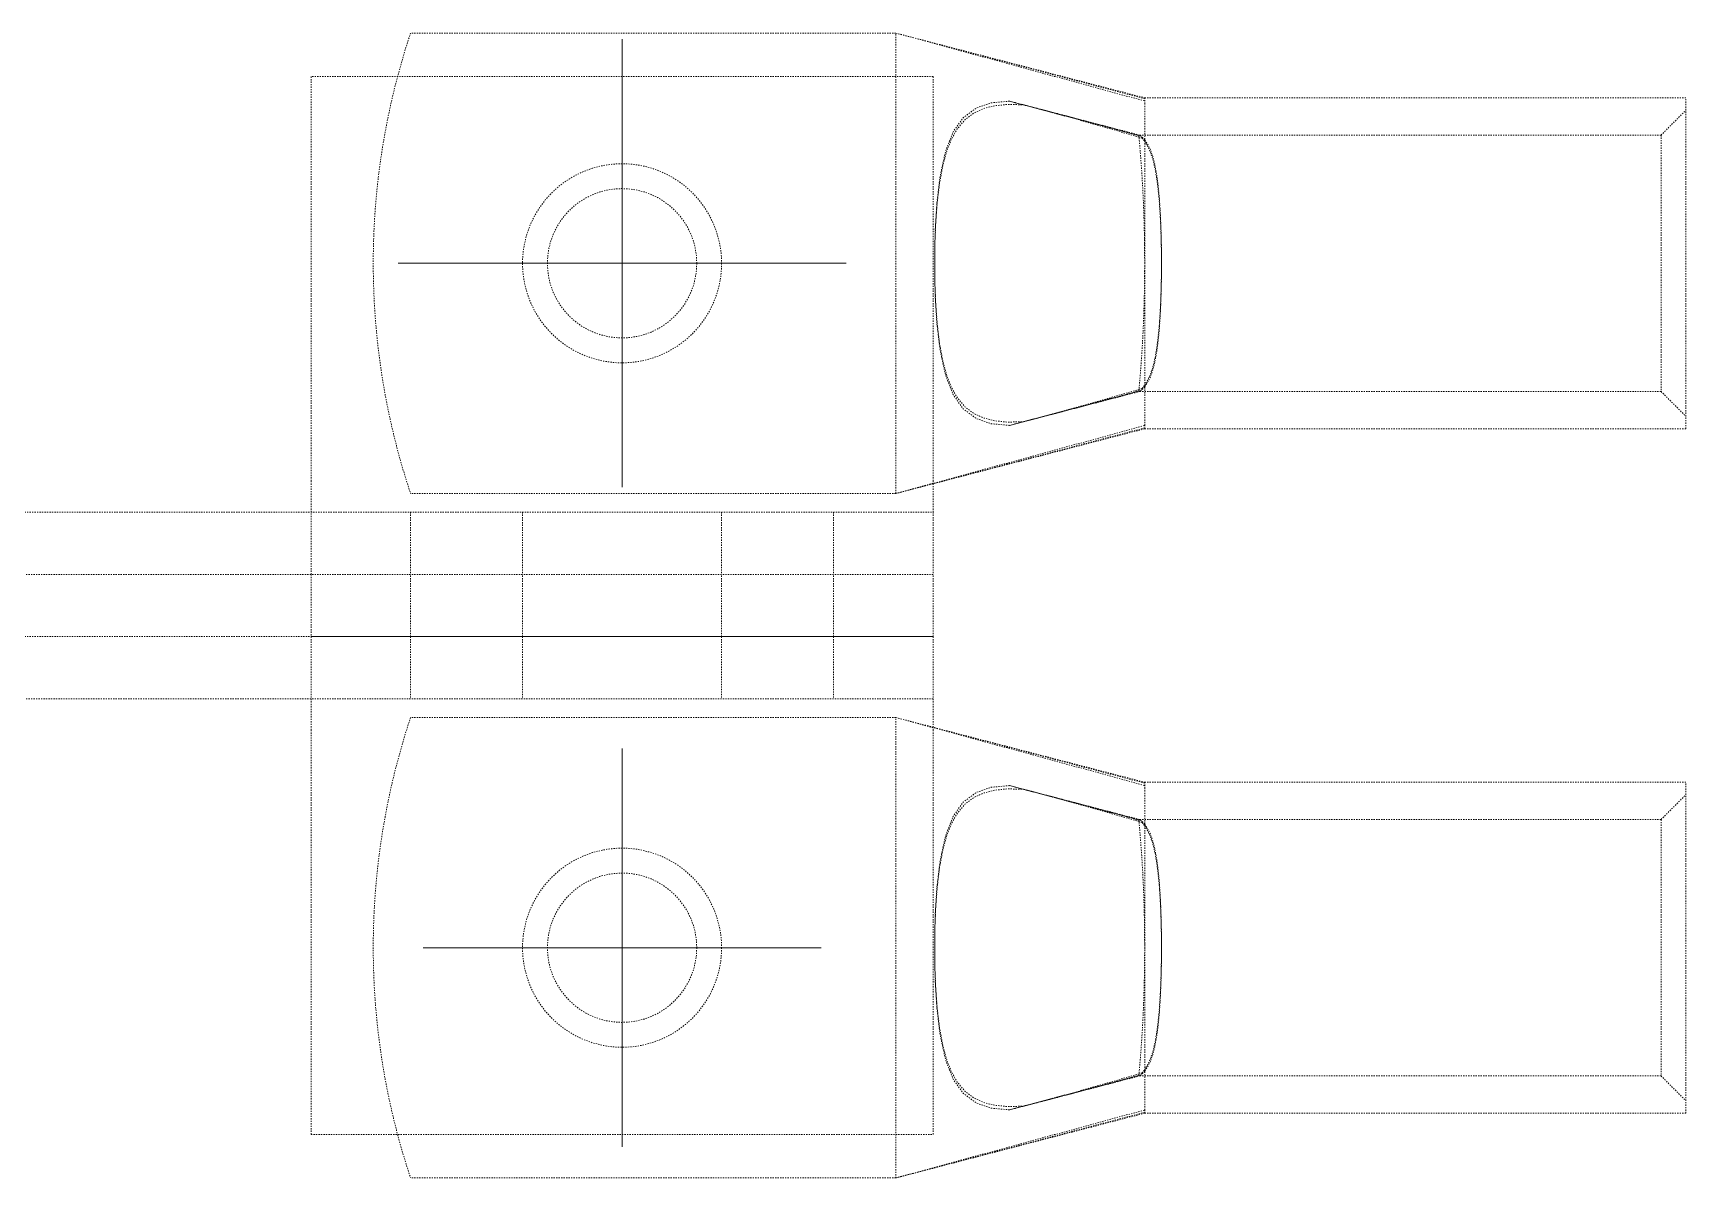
# Model space of a CAD drawing. Header units: millimetres. Extents: x -116965 to 323937, y 291661 to 566926.
# Drawn here: x -18910.2 to -18777.4, y 314245.5 to 314337.5 of the extents above; entities that cross this region are included whole.
import ezdxf

# ---------------------------------------------------------------- set-up
doc = ezdxf.new("R2010")
doc.units = ezdxf.units.MM
doc.linetypes.add('DASHED', pattern=[0.75, 0.5, -0.25])
doc.layers.add('Center Mark(Schneider)', color=7, linetype='Continuous', lineweight=18)
doc.layers.add('Hidden Edges(Schneider)', color=7, linetype='DASHED', lineweight=18)

msp = doc.modelspace()

# ---------------------------------------------------------------- linework, layer by layer
at = {"layer": 'Center Mark(Schneider)', "linetype": 'Continuous'}
for p, q in [((-18862.877861, 314336.987953), (-18862.877861, 314300.987953)), ((-18844.877861, 314318.987953), (-18880.877861, 314318.987953)), ((-18862.877861, 314279.987953), (-18862.877861, 314247.987953)), ((-18846.877861, 314263.987953), (-18878.877861, 314263.987953))]:
    msp.add_line(p, q, dxfattribs=at)
at = {"layer": 'Hidden Edges(Schneider)', "ltscale": 0.136483}
for p, q in [((-18840.877861, 314337.487953), (-18879.877861, 314337.487953)), ((-18840.877861, 314300.487953), (-18879.877861, 314300.487953)), ((-18840.877861, 314282.487953), (-18879.877861, 314282.487953)), ((-18840.877861, 314245.487953), (-18879.877861, 314245.487953))]:
    msp.add_line(p, q, dxfattribs=at)
at = {"layer": 'Hidden Edges(Schneider)', "ltscale": 0.129484}
for p, q in [((-18840.877861, 314300.487953), (-18840.877861, 314337.487953)), ((-18840.877861, 314245.487953), (-18840.877861, 314282.487953))]:
    msp.add_line(p, q, dxfattribs=at)
at = {"layer": 'Hidden Edges(Schneider)', "ltscale": 0.123636}
for p, q in [((-18840.877861, 314337.487953), (-18820.877861, 314332.287953)), ((-18840.877861, 314282.487953), (-18820.877861, 314277.287953))]:
    msp.add_line(p, q, dxfattribs=at)
at = {"layer": 'Hidden Edges(Schneider)', "ltscale": 0.125555}
for p, q in [((-18840.87786, 314337.487953), (-18820.87786, 314332.025981)), ((-18840.87786, 314300.487953), (-18820.87786, 314305.949925)), ((-18840.87786, 314282.487953), (-18820.87786, 314277.025981)), ((-18840.87786, 314245.487953), (-18820.87786, 314250.949925))]:
    msp.add_line(p, q, dxfattribs=at)
at = {"layer": 'Hidden Edges(Schneider)', "ltscale": 0.122319}
for p, q in [((-18840.87786, 314337.487953), (-18820.87786, 314332.210907)), ((-18840.87786, 314282.487953), (-18820.87786, 314277.210907))]:
    msp.add_line(p, q, dxfattribs=at)
at = {"layer": 'Hidden Edges(Schneider)', "ltscale": 0.131234}
for p, q in [((-18837.877861, 314333.987953), (-18887.877861, 314333.987953)), ((-18837.877861, 314293.987953), (-18887.877861, 314293.987953)), ((-18837.877861, 314288.987953), (-18887.877861, 314288.987953)), ((-18887.877861, 314248.987953), (-18837.877861, 314248.987953))]:
    msp.add_line(p, q, dxfattribs=at)
at = {"layer": 'Hidden Edges(Schneider)', "ltscale": 0.170604}
for p, q in [((-18887.877861, 314333.987953), (-18887.877861, 314301.487953)), ((-18837.877861, 314301.487953), (-18837.877861, 314333.987953)), ((-18887.877861, 314281.487953), (-18887.877861, 314248.987953)), ((-18837.877861, 314248.987953), (-18837.877861, 314281.487953))]:
    msp.add_line(p, q, dxfattribs=at)
at = {"layer": 'Hidden Edges(Schneider)', "ltscale": 0.012819}
for p, q in [((-18831.358056, 314331.913062), (-18828.736324, 314331.231411)), ((-18831.358056, 314276.913062), (-18828.736324, 314276.231411))]:
    msp.add_line(p, q, dxfattribs=at)
at = {"layer": 'Hidden Edges(Schneider)', "ltscale": 0.152231}
for p, q in [((-18777.377861, 314332.287953), (-18820.877861, 314332.287953)), ((-18777.377861, 314305.687953), (-18820.877861, 314305.687953)), ((-18777.377861, 314277.287953), (-18820.877861, 314277.287953)), ((-18777.377861, 314250.687953), (-18820.877861, 314250.687953))]:
    msp.add_line(p, q, dxfattribs=at)
at = {"layer": 'Hidden Edges(Schneider)', "ltscale": 0.00582}
for p, q in [((-18820.877861, 314332.210907), (-18820.877861, 314332.287953)), ((-18820.877861, 314277.210907), (-18820.877861, 314277.287953))]:
    msp.add_line(p, q, dxfattribs=at)
at = {"layer": 'Hidden Edges(Schneider)', "ltscale": 0.008839}
for p, q in [((-18820.877861, 314331.805059), (-18820.877861, 314332.210907)), ((-18820.877861, 314276.805059), (-18820.877861, 314277.210907))]:
    msp.add_line(p, q, dxfattribs=at)
at = {"layer": 'Hidden Edges(Schneider)', "ltscale": 0.119039}
for p, q in [((-18820.877861, 314306.337188), (-18820.877861, 314331.805059)), ((-18820.877861, 314251.337188), (-18820.877861, 314276.805059))]:
    msp.add_line(p, q, dxfattribs=at)
at = {"layer": 'Hidden Edges(Schneider)', "ltscale": 0.146223}
for p, q in [((-18777.377861, 314305.687953), (-18777.377861, 314332.287953)), ((-18777.377861, 314250.687953), (-18777.377861, 314277.287953))]:
    msp.add_line(p, q, dxfattribs=at)
at = {"layer": 'Hidden Edges(Schneider)', "ltscale": 0.036326}
for p, q in [((-18828.736324, 314331.231411), (-18821.252882, 314329.285717)), ((-18828.736324, 314276.231411), (-18821.252882, 314274.285717))]:
    msp.add_line(p, q, dxfattribs=at)
at = {"layer": 'Hidden Edges(Schneider)', "ltscale": 0.011591}
for p, q in [((-18779.377861, 314329.287953), (-18777.377861, 314331.287953)), ((-18779.377861, 314308.687953), (-18777.377861, 314306.687953)), ((-18779.377861, 314274.287953), (-18777.377861, 314276.287953)), ((-18779.377861, 314253.687953), (-18777.377861, 314251.687953))]:
    msp.add_line(p, q, dxfattribs=at)
at = {"layer": 'Hidden Edges(Schneider)', "ltscale": 0.002111}
for p, q in [((-18821.808002, 314329.375265), (-18821.347573, 314329.250179)), ((-18821.808002, 314308.600641), (-18821.347573, 314308.725727)), ((-18821.808002, 314274.375265), (-18821.347573, 314274.250179)), ((-18821.808002, 314253.600641), (-18821.347573, 314253.725727))]:
    msp.add_line(p, q, dxfattribs=at)
at = {"layer": 'Hidden Edges(Schneider)', "ltscale": 0.002114}
for p, q in [((-18821.347587, 314329.250359), (-18821.808002, 314329.375265)), ((-18821.347587, 314308.725547), (-18821.808002, 314308.600641)), ((-18821.347587, 314274.250359), (-18821.808002, 314274.375265)), ((-18821.347587, 314253.725547), (-18821.808002, 314253.600641))]:
    msp.add_line(p, q, dxfattribs=at)
at = {"layer": 'Hidden Edges(Schneider)', "ltscale": 0.001432}
for p, q in [((-18821.172989, 314329.204977), (-18821.47938, 314329.288855)), ((-18821.172989, 314308.770929), (-18821.47938, 314308.687051)), ((-18821.172989, 314274.204977), (-18821.47938, 314274.288855)), ((-18821.172989, 314253.770929), (-18821.47938, 314253.687051))]:
    msp.add_line(p, q, dxfattribs=at)
at = {"layer": 'Hidden Edges(Schneider)', "ltscale": 0.001085}
for p, q in [((-18821.09309, 314329.050543), (-18821.322715, 314329.117586)), ((-18821.09309, 314308.925363), (-18821.322715, 314308.85832)), ((-18821.09309, 314274.050543), (-18821.322715, 314274.117586)), ((-18821.09309, 314253.925363), (-18821.322715, 314253.85832))]:
    msp.add_line(p, q, dxfattribs=at)
at = {"layer": 'Hidden Edges(Schneider)'}
for p, q in [((-18821.270367, 314329.287953), (-18821.271155, 314329.287953)), ((-18821.252882, 314329.285717), (-18821.251903, 314329.285462)), ((-18821.347573, 314308.725727), (-18821.347587, 314308.725547)), ((-18821.270367, 314274.287953), (-18821.271155, 314274.287953)), ((-18821.252882, 314274.285717), (-18821.251903, 314274.285462)), ((-18821.347573, 314253.725727), (-18821.347587, 314253.725547))]:
    msp.add_line(p, q, dxfattribs=at)
at = {"layer": 'Hidden Edges(Schneider)', "ltscale": 0.146605}
for p, q in [((-18779.377861, 314329.287953), (-18821.270367, 314329.287953)), ((-18779.377861, 314274.287953), (-18821.270367, 314274.287953))]:
    msp.add_line(p, q, dxfattribs=at)
at = {"layer": 'Hidden Edges(Schneider)', "ltscale": 0.16986}
for p, q in [((-18779.377861, 314329.287953), (-18779.377861, 314308.687953)), ((-18779.377861, 314274.287953), (-18779.377861, 314253.687953))]:
    msp.add_line(p, q, dxfattribs=at)
at = {"layer": 'Hidden Edges(Schneider)', "ltscale": 0.0497}
for p, q in [((-18821.251903, 314308.690444), (-18831.358056, 314306.062844)), ((-18821.251903, 314253.690444), (-18831.358056, 314251.062844))]:
    msp.add_line(p, q, dxfattribs=at)
at = {"layer": 'Hidden Edges(Schneider)', "ltscale": 0.146608}
for p, q in [((-18779.377861, 314308.687953), (-18821.271155, 314308.687953)), ((-18779.377861, 314253.687953), (-18821.271155, 314253.687953))]:
    msp.add_line(p, q, dxfattribs=at)
at = {"layer": 'Hidden Edges(Schneider)', "ltscale": 0.125164}
for p, q in [((-18820.877861, 314305.687953), (-18840.877861, 314300.487953)), ((-18820.877861, 314250.687953), (-18840.877861, 314245.487953))]:
    msp.add_line(p, q, dxfattribs=at)
at = {"layer": 'Hidden Edges(Schneider)', "ltscale": 0.12519}
for p, q in [((-18840.87786, 314300.487953), (-18820.87786, 314305.764999)), ((-18840.87786, 314245.487953), (-18820.87786, 314250.764999))]:
    msp.add_line(p, q, dxfattribs=at)
at = {"layer": 'Hidden Edges(Schneider)', "ltscale": 0.006218}
for p, q in [((-18820.877861, 314305.949924), (-18820.877861, 314306.337188)), ((-18820.877861, 314250.949924), (-18820.877861, 314251.337188))]:
    msp.add_line(p, q, dxfattribs=at)
at = {"layer": 'Hidden Edges(Schneider)', "ltscale": 0.010829}
for p, q in [((-18820.877861, 314305.687953), (-18820.877861, 314305.949924)), ((-18820.877861, 314250.687953), (-18820.877861, 314250.949924))]:
    msp.add_line(p, q, dxfattribs=at)
at = {"layer": 'Hidden Edges(Schneider)', "ltscale": 0.048595}
for p, q in [((-18887.877861, 314301.487953), (-18887.877861, 314293.987953)), ((-18887.877861, 314288.987953), (-18887.877861, 314281.487953))]:
    msp.add_line(p, q, dxfattribs=at)
at = {"layer": 'Hidden Edges(Schneider)', "ltscale": 0.010435}
for p, q in [((-18837.877861, 314298.987953), (-18837.877861, 314301.487953)), ((-18837.877861, 314281.487953), (-18837.877861, 314283.987953))]:
    msp.add_line(p, q, dxfattribs=at)
at = {"layer": 'Hidden Edges(Schneider)', "ltscale": 0.136974}
for p, q in [((-18955.298825, 314298.987953), (-18837.877861, 314298.987953)), ((-18837.877861, 314293.987953), (-18955.298825, 314293.987953)), ((-18955.298825, 314288.987953), (-18837.877861, 314288.987953)), ((-18837.877861, 314283.987953), (-18955.298825, 314283.987953))]:
    msp.add_line(p, q, dxfattribs=at)
at = {"layer": 'Hidden Edges(Schneider)', "ltscale": 0.020567}
for p, q in [((-18879.877861, 314298.987953), (-18879.877861, 314293.987953)), ((-18870.877861, 314298.987953), (-18870.877861, 314293.987953)), ((-18854.877861, 314298.987953), (-18854.877861, 314293.987953)), ((-18845.877861, 314298.987953), (-18845.877861, 314293.987953)), ((-18837.877861, 314298.987953), (-18837.877861, 314293.987953)), ((-18887.877861, 314293.987953), (-18887.877861, 314288.987953)), ((-18879.877861, 314288.987953), (-18879.877861, 314293.987953)), ((-18870.877861, 314288.987953), (-18870.877861, 314293.987953)), ((-18854.877861, 314288.987953), (-18854.877861, 314293.987953)), ((-18845.877861, 314288.987953), (-18845.877861, 314293.987953)), ((-18837.877861, 314288.987953), (-18837.877861, 314293.987953)), ((-18879.877861, 314288.987953), (-18879.877861, 314283.987953)), ((-18870.877861, 314288.987953), (-18870.877861, 314283.987953)), ((-18854.877861, 314288.987953), (-18854.877861, 314283.987953)), ((-18845.877861, 314288.987953), (-18845.877861, 314283.987953)), ((-18837.877861, 314288.987953), (-18837.877861, 314283.987953))]:
    msp.add_line(p, q, dxfattribs=at)
at = {"layer": 'Hidden Edges(Schneider)', "ltscale": 0.12351, "flags": 128}
for points in [[(-18831.736725, 314332.011452), (-18833.209021, 314331.879116), (-18834.413083, 314331.467461), (-18835.463908, 314330.686805), (-18836.271732, 314329.545178), (-18836.887467, 314327.972765), (-18837.326315, 314325.941172), (-18837.58519, 314323.74755), (-18837.709844, 314321.668003), (-18837.751157, 314319.959341), (-18837.755368, 314318.598868), (-18837.730181, 314317.135639), (-18837.664383, 314315.605655), (-18837.546613, 314314.063574), (-18837.36553, 314312.564058), (-18837.110164, 314311.163749), (-18836.784823, 314309.964033), (-18836.393831, 314308.978234), (-18835.919898, 314308.155797), (-18835.326173, 314307.461137), (-18834.617746, 314306.924472), (-18833.837054, 314306.559609), (-18832.956965, 314306.330311), (-18831.884806, 314306.222271), (-18830.624969, 314306.255756)], [(-18831.736725, 314305.964454), (-18833.209021, 314306.09679), (-18834.413083, 314306.508445), (-18835.463908, 314307.289101), (-18836.271732, 314308.430728), (-18836.887467, 314310.003141), (-18837.326315, 314312.034734), (-18837.58519, 314314.228356), (-18837.709844, 314316.307903), (-18837.751157, 314318.016565), (-18837.755368, 314319.377038), (-18837.730181, 314320.840267), (-18837.664383, 314322.370251), (-18837.546613, 314323.912332), (-18837.36553, 314325.411848), (-18837.110164, 314326.812157), (-18836.784823, 314328.011873), (-18836.393831, 314328.997672), (-18835.919898, 314329.820109), (-18835.326173, 314330.514769), (-18834.617746, 314331.051434), (-18833.837054, 314331.416298), (-18832.956965, 314331.645595), (-18831.884806, 314331.753635), (-18830.624969, 314331.72015)], [(-18831.736725, 314277.011452), (-18833.209021, 314276.879116), (-18834.413083, 314276.467461), (-18835.463908, 314275.686805), (-18836.271732, 314274.545178), (-18836.887467, 314272.972765), (-18837.326315, 314270.941172), (-18837.58519, 314268.74755), (-18837.709844, 314266.668003), (-18837.751157, 314264.959341), (-18837.755368, 314263.598868), (-18837.730181, 314262.135639), (-18837.664383, 314260.605655), (-18837.546613, 314259.063574), (-18837.36553, 314257.564058), (-18837.110164, 314256.163749), (-18836.784823, 314254.964033), (-18836.393831, 314253.978234), (-18835.919898, 314253.155797), (-18835.326174, 314252.461137), (-18834.617746, 314251.924472), (-18833.837054, 314251.559609), (-18832.956965, 314251.330311), (-18831.884806, 314251.222271), (-18830.624969, 314251.255756)], [(-18831.736725, 314250.964454), (-18833.209021, 314251.09679), (-18834.413083, 314251.508445), (-18835.463908, 314252.289101), (-18836.271732, 314253.430728), (-18836.887467, 314255.003141), (-18837.326315, 314257.034734), (-18837.58519, 314259.228356), (-18837.709844, 314261.307903), (-18837.751157, 314263.016565), (-18837.755368, 314264.377038), (-18837.730181, 314265.840267), (-18837.664383, 314267.370251), (-18837.546613, 314268.912332), (-18837.36553, 314270.411848), (-18837.110164, 314271.812157), (-18836.784823, 314273.011873), (-18836.393831, 314273.997672), (-18835.919898, 314274.820109), (-18835.326174, 314275.514769), (-18834.617746, 314276.051434), (-18833.837054, 314276.416298), (-18832.956965, 314276.645595), (-18831.884806, 314276.753635), (-18830.624969, 314276.72015)]]:
    msp.add_lwpolyline(points, dxfattribs=at)
at = {"layer": 'Hidden Edges(Schneider)', "ltscale": 0.046831, "flags": 128}
for points in [[(-18831.736725, 314332.011452), (-18831.288264, 314331.894914), (-18830.846207, 314331.779858), (-18830.410187, 314331.666183), (-18829.979737, 314331.553758), (-18829.554389, 314331.442457), (-18829.133656, 314331.332152), (-18828.717072, 314331.222718), (-18828.304155, 314331.11403), (-18827.894428, 314331.005962), (-18827.487419, 314330.89839), (-18827.082646, 314330.791191), (-18826.679628, 314330.684242), (-18826.277898, 314330.577417), (-18825.876978, 314330.470594), (-18825.476382, 314330.363648), (-18825.075648, 314330.256459), (-18824.674294, 314330.1489), (-18824.271853, 314330.040848), (-18823.867853, 314329.93218), (-18823.461817, 314329.822773), (-18823.053281, 314329.712501), (-18822.641776, 314329.601242), (-18822.226832, 314329.488869), (-18821.808002, 314329.375265)], [(-18831.736725, 314305.964454), (-18831.288264, 314306.080992), (-18830.846207, 314306.196048), (-18830.410187, 314306.309723), (-18829.979737, 314306.422148), (-18829.554389, 314306.533449), (-18829.133656, 314306.643754), (-18828.717072, 314306.753188), (-18828.304155, 314306.861876), (-18827.894428, 314306.969944), (-18827.487419, 314307.077516), (-18827.082646, 314307.184715), (-18826.679628, 314307.291664), (-18826.277898, 314307.398489), (-18825.876978, 314307.505313), (-18825.476382, 314307.612258), (-18825.075648, 314307.719447), (-18824.674294, 314307.827006), (-18824.271853, 314307.935058), (-18823.867853, 314308.043726), (-18823.461817, 314308.153133), (-18823.053281, 314308.263405), (-18822.641776, 314308.374664), (-18822.226832, 314308.487037), (-18821.808002, 314308.600641)], [(-18831.736725, 314277.011452), (-18831.288264, 314276.894914), (-18830.846207, 314276.779858), (-18830.410187, 314276.666183), (-18829.979737, 314276.553758), (-18829.554389, 314276.442457), (-18829.133656, 314276.332152), (-18828.717072, 314276.222718), (-18828.304155, 314276.11403), (-18827.894428, 314276.005962), (-18827.487419, 314275.89839), (-18827.082646, 314275.791191), (-18826.679628, 314275.684242), (-18826.277898, 314275.577417), (-18825.876978, 314275.470594), (-18825.476382, 314275.363648), (-18825.075648, 314275.256459), (-18824.674294, 314275.1489), (-18824.271853, 314275.040848), (-18823.867853, 314274.93218), (-18823.461817, 314274.822773), (-18823.053282, 314274.712501), (-18822.641776, 314274.601242), (-18822.226832, 314274.488869), (-18821.808002, 314274.375265)], [(-18831.736725, 314250.964454), (-18831.288264, 314251.080992), (-18830.846207, 314251.196048), (-18830.410187, 314251.309723), (-18829.979737, 314251.422148), (-18829.554389, 314251.533449), (-18829.133656, 314251.643754), (-18828.717072, 314251.753188), (-18828.304155, 314251.861876), (-18827.894428, 314251.969944), (-18827.487419, 314252.077516), (-18827.082646, 314252.184715), (-18826.679628, 314252.291664), (-18826.277898, 314252.398489), (-18825.876978, 314252.505313), (-18825.476382, 314252.612258), (-18825.075648, 314252.719447), (-18824.674294, 314252.827006), (-18824.271853, 314252.935058), (-18823.867853, 314253.043726), (-18823.461817, 314253.153133), (-18823.053282, 314253.263405), (-18822.641776, 314253.374664), (-18822.226832, 314253.487037), (-18821.808002, 314253.600641)]]:
    msp.add_lwpolyline(points, dxfattribs=at)
at = {"layer": 'Hidden Edges(Schneider)', "ltscale": 0.055489, "flags": 128}
for points in [[(-18821.322715, 314329.117586), (-18821.691611, 314329.225227), (-18822.059009, 314329.332345), (-18822.425378, 314329.439053), (-18822.791164, 314329.545461), (-18823.155387, 314329.651249), (-18823.514965, 314329.755488), (-18823.871863, 314329.858709), (-18824.22838, 314329.961523), (-18824.586804, 314330.064531), (-18824.949434, 314330.168324), (-18825.318582, 314330.273483), (-18825.696547, 314330.380581), (-18826.085637, 314330.490181), (-18826.488154, 314330.602835), (-18826.906388, 314330.719092), (-18827.342632, 314330.839491), (-18827.79917, 314330.964566), (-18828.278277, 314331.094847), (-18828.782242, 314331.230867), (-18829.313338, 314331.373159), (-18829.87386, 314331.522269), (-18830.466101, 314331.678753), (-18831.092212, 314331.843155), (-18831.736725, 314332.011452)], [(-18821.322715, 314308.85832), (-18821.691611, 314308.750679), (-18822.059009, 314308.643561), (-18822.425378, 314308.536853), (-18822.791164, 314308.430445), (-18823.155387, 314308.324657), (-18823.514965, 314308.220418), (-18823.871863, 314308.117197), (-18824.22838, 314308.014383), (-18824.586804, 314307.911375), (-18824.949434, 314307.807582), (-18825.318582, 314307.702423), (-18825.696547, 314307.595325), (-18826.085637, 314307.485725), (-18826.488154, 314307.373071), (-18826.906388, 314307.256814), (-18827.342632, 314307.136415), (-18827.79917, 314307.01134), (-18828.278277, 314306.881059), (-18828.782242, 314306.745039), (-18829.313338, 314306.602747), (-18829.87386, 314306.453637), (-18830.466101, 314306.297153), (-18831.092212, 314306.132751), (-18831.736725, 314305.964454)], [(-18821.322715, 314274.117586), (-18821.691611, 314274.225227), (-18822.059009, 314274.332345), (-18822.425378, 314274.439053), (-18822.791164, 314274.545461), (-18823.155387, 314274.651249), (-18823.514965, 314274.755488), (-18823.871863, 314274.858709), (-18824.22838, 314274.961523), (-18824.586804, 314275.064531), (-18824.949434, 314275.168324), (-18825.318582, 314275.273483), (-18825.696547, 314275.380581), (-18826.085637, 314275.490181), (-18826.488154, 314275.602835), (-18826.906388, 314275.719092), (-18827.342632, 314275.839491), (-18827.79917, 314275.964566), (-18828.278277, 314276.094847), (-18828.782242, 314276.230867), (-18829.313338, 314276.373159), (-18829.87386, 314276.522269), (-18830.466101, 314276.678753), (-18831.092212, 314276.843155), (-18831.736725, 314277.011452)], [(-18821.322715, 314253.85832), (-18821.691611, 314253.750679), (-18822.059009, 314253.643561), (-18822.425378, 314253.536853), (-18822.791164, 314253.430445), (-18823.155387, 314253.324657), (-18823.514965, 314253.220418), (-18823.871863, 314253.117197), (-18824.22838, 314253.014383), (-18824.586804, 314252.911375), (-18824.949434, 314252.807582), (-18825.318582, 314252.702423), (-18825.696547, 314252.595325), (-18826.085637, 314252.485725), (-18826.488154, 314252.373071), (-18826.906388, 314252.256814), (-18827.342632, 314252.136415), (-18827.79917, 314252.01134), (-18828.278277, 314251.881059), (-18828.782242, 314251.745039), (-18829.313338, 314251.602747), (-18829.87386, 314251.453637), (-18830.466101, 314251.297153), (-18831.092212, 314251.132751), (-18831.736725, 314250.964454)]]:
    msp.add_lwpolyline(points, dxfattribs=at)
at = {"layer": 'Hidden Edges(Schneider)', "ltscale": 0.041644, "flags": 128}
for points in [[(-18821.808002, 314329.375265), (-18822.171176, 314329.473599), (-18822.534187, 314329.571723), (-18822.897165, 314329.669673), (-18823.260224, 314329.767483), (-18823.623498, 314329.865192), (-18823.98711, 314329.962832), (-18824.351189, 314330.060442), (-18824.71586, 314330.158055), (-18825.081246, 314330.255706), (-18825.447481, 314330.35343), (-18825.814684, 314330.451261), (-18826.182988, 314330.549235), (-18826.552513, 314330.647386), (-18826.923382, 314330.745745), (-18827.295726, 314330.844352), (-18827.668131, 314330.94283), (-18828.03922, 314331.040823), (-18828.409279, 314331.13841), (-18828.778622, 314331.235679), (-18829.147537, 314331.33271), (-18829.516328, 314331.429589), (-18829.885299, 314331.526399), (-18830.254748, 314331.623226), (-18830.624969, 314331.72015)], [(-18821.808002, 314308.600641), (-18822.171176, 314308.502307), (-18822.534187, 314308.404183), (-18822.897165, 314308.306233), (-18823.260224, 314308.208423), (-18823.623498, 314308.110715), (-18823.98711, 314308.013074), (-18824.351189, 314307.915464), (-18824.71586, 314307.817851), (-18825.081246, 314307.7202), (-18825.447481, 314307.622476), (-18825.814684, 314307.524645), (-18826.182988, 314307.426671), (-18826.552513, 314307.32852), (-18826.923382, 314307.230161), (-18827.295726, 314307.131554), (-18827.668131, 314307.033076), (-18828.03922, 314306.935083), (-18828.409279, 314306.837496), (-18828.778622, 314306.740227), (-18829.147537, 314306.643196), (-18829.516328, 314306.546317), (-18829.885299, 314306.449507), (-18830.254748, 314306.35268), (-18830.624969, 314306.255756)], [(-18821.808002, 314274.375265), (-18822.171176, 314274.473599), (-18822.534187, 314274.571723), (-18822.897165, 314274.669673), (-18823.260224, 314274.767483), (-18823.623498, 314274.865192), (-18823.98711, 314274.962832), (-18824.351189, 314275.060442), (-18824.71586, 314275.158055), (-18825.081246, 314275.255706), (-18825.447481, 314275.35343), (-18825.814684, 314275.451261), (-18826.182988, 314275.549235), (-18826.552513, 314275.647386), (-18826.923382, 314275.745745), (-18827.295726, 314275.844352), (-18827.668131, 314275.94283), (-18828.03922, 314276.040823), (-18828.409279, 314276.13841), (-18828.778622, 314276.235679), (-18829.147537, 314276.33271), (-18829.516328, 314276.429589), (-18829.885299, 314276.526399), (-18830.254748, 314276.623226), (-18830.624969, 314276.72015)], [(-18821.808002, 314253.600641), (-18822.171176, 314253.502307), (-18822.534187, 314253.404183), (-18822.897165, 314253.306233), (-18823.260224, 314253.208423), (-18823.623498, 314253.110715), (-18823.98711, 314253.013074), (-18824.351189, 314252.915464), (-18824.71586, 314252.817851), (-18825.081246, 314252.7202), (-18825.447481, 314252.622476), (-18825.814684, 314252.524645), (-18826.182988, 314252.426671), (-18826.552513, 314252.32852), (-18826.923382, 314252.230161), (-18827.295726, 314252.131554), (-18827.668131, 314252.033076), (-18828.03922, 314251.935083), (-18828.409279, 314251.837496), (-18828.778622, 314251.740227), (-18829.147537, 314251.643196), (-18829.516328, 314251.546317), (-18829.885299, 314251.449507), (-18830.254748, 314251.35268), (-18830.624969, 314251.255756)]]:
    msp.add_lwpolyline(points, dxfattribs=at)
at = {"layer": 'Hidden Edges(Schneider)', "ltscale": 0.047527, "flags": 128}
for points in [[(-18821.47938, 314329.288855), (-18821.881478, 314329.398786), (-18822.270367, 314329.504942), (-18822.647493, 314329.607729), (-18823.014343, 314329.707555), (-18823.37239, 314329.804824), (-18823.723099, 314329.899934), (-18824.067939, 314329.993274), (-18824.408372, 314330.085228), (-18824.745858, 314330.176182), (-18825.081885, 314330.266514), (-18825.417931, 314330.356606), (-18825.755513, 314330.446839), (-18826.096127, 314330.537596), (-18826.4413, 314330.629261), (-18826.792529, 314330.72222), (-18827.151325, 314330.816856), (-18827.519181, 314330.913554), (-18827.897585, 314331.012699), (-18828.288009, 314331.114674), (-18828.691952, 314331.219873), (-18829.1235, 314331.331958), (-18829.591763, 314331.45328), (-18830.093372, 314331.582959), (-18830.624969, 314331.72015)], [(-18821.47938, 314308.687051), (-18821.881478, 314308.57712), (-18822.270367, 314308.470964), (-18822.647493, 314308.368177), (-18823.014343, 314308.268351), (-18823.37239, 314308.171082), (-18823.723099, 314308.075972), (-18824.067939, 314307.982632), (-18824.408372, 314307.890678), (-18824.745858, 314307.799724), (-18825.081885, 314307.709392), (-18825.417931, 314307.6193), (-18825.755513, 314307.529067), (-18826.096127, 314307.43831), (-18826.4413, 314307.346645), (-18826.792529, 314307.253686), (-18827.151325, 314307.15905), (-18827.519181, 314307.062352), (-18827.897585, 314306.963207), (-18828.288009, 314306.861232), (-18828.691952, 314306.756033), (-18829.1235, 314306.643948), (-18829.591763, 314306.522626), (-18830.093372, 314306.392947), (-18830.624969, 314306.255756)], [(-18821.47938, 314274.288855), (-18821.881478, 314274.398786), (-18822.270367, 314274.504942), (-18822.647493, 314274.607729), (-18823.014343, 314274.707555), (-18823.37239, 314274.804824), (-18823.723099, 314274.899934), (-18824.067939, 314274.993274), (-18824.408372, 314275.085228), (-18824.745858, 314275.176182), (-18825.081885, 314275.266514), (-18825.417931, 314275.356606), (-18825.755513, 314275.446839), (-18826.096127, 314275.537596), (-18826.4413, 314275.629261), (-18826.792529, 314275.72222), (-18827.151325, 314275.816856), (-18827.519181, 314275.913554), (-18827.897585, 314276.012699), (-18828.288009, 314276.114674), (-18828.691952, 314276.219873), (-18829.1235, 314276.331958), (-18829.591763, 314276.45328), (-18830.093372, 314276.582959), (-18830.624969, 314276.72015)], [(-18821.47938, 314253.687051), (-18821.881478, 314253.57712), (-18822.270367, 314253.470964), (-18822.647493, 314253.368177), (-18823.014343, 314253.268351), (-18823.37239, 314253.171082), (-18823.723099, 314253.075972), (-18824.067939, 314252.982632), (-18824.408372, 314252.890678), (-18824.745858, 314252.799724), (-18825.081885, 314252.709392), (-18825.417931, 314252.6193), (-18825.755513, 314252.529067), (-18826.096127, 314252.43831), (-18826.4413, 314252.346645), (-18826.792529, 314252.253686), (-18827.151325, 314252.15905), (-18827.519181, 314252.062352), (-18827.897585, 314251.963207), (-18828.288009, 314251.861232), (-18828.691952, 314251.756033), (-18829.1235, 314251.643948), (-18829.591763, 314251.522626), (-18830.093372, 314251.392947), (-18830.624969, 314251.255756)]]:
    msp.add_lwpolyline(points, dxfattribs=at)
at = {"layer": 'Hidden Edges(Schneider)', "ltscale": 0.008975, "flags": 128}
for points in [[(-18821.347587, 314329.250359), (-18821.339233, 314329.257719), (-18821.33096, 314329.26428), (-18821.322773, 314329.270042), (-18821.314671, 314329.275003), (-18821.306656, 314329.279162), (-18821.298726, 314329.282519), (-18821.290891, 314329.285074), (-18821.283143, 314329.286825), (-18821.27549, 314329.28777), (-18821.267932, 314329.287911), (-18821.260469, 314329.287245), (-18821.253107, 314329.285771), (-18821.245845, 314329.283491), (-18821.238682, 314329.280401), (-18821.23162, 314329.2765), (-18821.224663, 314329.27179), (-18821.217811, 314329.266269), (-18821.211069, 314329.259935), (-18821.204436, 314329.252791), (-18821.197918, 314329.244838), (-18821.191514, 314329.23608), (-18821.185224, 314329.226516), (-18821.179044, 314329.216148), (-18821.172989, 314329.204977)], [(-18821.347587, 314308.725547), (-18821.339233, 314308.718187), (-18821.33096, 314308.711626), (-18821.322773, 314308.705865), (-18821.314671, 314308.700903), (-18821.306656, 314308.696744), (-18821.298726, 314308.693387), (-18821.290891, 314308.690832), (-18821.283143, 314308.689081), (-18821.27549, 314308.688136), (-18821.267932, 314308.687995), (-18821.260469, 314308.688661), (-18821.253107, 314308.690135), (-18821.245845, 314308.692415), (-18821.238682, 314308.695505), (-18821.231621, 314308.699406), (-18821.224663, 314308.704116), (-18821.217811, 314308.709637), (-18821.211069, 314308.715971), (-18821.204436, 314308.723115), (-18821.197918, 314308.731068), (-18821.191514, 314308.739826), (-18821.185224, 314308.74939), (-18821.179044, 314308.759758), (-18821.172989, 314308.770929)], [(-18821.347587, 314274.250359), (-18821.339233, 314274.257719), (-18821.33096, 314274.26428), (-18821.322773, 314274.270042), (-18821.314671, 314274.275003), (-18821.306656, 314274.279162), (-18821.298726, 314274.282519), (-18821.290891, 314274.285074), (-18821.283143, 314274.286825), (-18821.27549, 314274.28777), (-18821.267932, 314274.287911), (-18821.260469, 314274.287245), (-18821.253107, 314274.285771), (-18821.245845, 314274.283491), (-18821.238682, 314274.280401), (-18821.231621, 314274.2765), (-18821.224663, 314274.27179), (-18821.217811, 314274.266269), (-18821.211069, 314274.259935), (-18821.204436, 314274.252791), (-18821.197918, 314274.244838), (-18821.191514, 314274.23608), (-18821.185224, 314274.226516), (-18821.179044, 314274.216148), (-18821.172989, 314274.204977)], [(-18821.347587, 314253.725547), (-18821.339233, 314253.718187), (-18821.33096, 314253.711626), (-18821.322773, 314253.705865), (-18821.314671, 314253.700903), (-18821.306656, 314253.696744), (-18821.298726, 314253.693387), (-18821.290891, 314253.690832), (-18821.283143, 314253.689081), (-18821.27549, 314253.688136), (-18821.267932, 314253.687995), (-18821.260469, 314253.688661), (-18821.253107, 314253.690135), (-18821.245845, 314253.692415), (-18821.238682, 314253.695505), (-18821.231621, 314253.699406), (-18821.224663, 314253.704116), (-18821.217811, 314253.709637), (-18821.211069, 314253.715971), (-18821.204436, 314253.723115), (-18821.197918, 314253.731068), (-18821.191514, 314253.739826), (-18821.185224, 314253.74939), (-18821.179044, 314253.759758), (-18821.172989, 314253.770929)]]:
    msp.add_lwpolyline(points, dxfattribs=at)
at = {"layer": 'Hidden Edges(Schneider)', "ltscale": 0.063161, "flags": 128}
for points in [[(-18820.87786, 314318.987953), (-18820.879595, 314319.626494), (-18820.884764, 314320.261749), (-18820.893281, 314320.891848), (-18820.905049, 314321.514983), (-18820.919969, 314322.128978), (-18820.937817, 314322.730124), (-18820.958326, 314323.316456), (-18820.981229, 314323.886306), (-18821.006262, 314324.437998), (-18821.033042, 314324.968365), (-18821.061108, 314325.474832), (-18821.090052, 314325.956058), (-18821.119445, 314326.410703), (-18821.14887, 314326.837426), (-18821.177905, 314327.234888), (-18821.206081, 314327.601226), (-18821.232884, 314327.934326), (-18821.257889, 314328.233217), (-18821.280673, 314328.496674), (-18821.30079, 314328.723202), (-18821.31789, 314328.912291), (-18821.331623, 314329.063484), (-18821.341636, 314329.176325), (-18821.347587, 314329.250359)], [(-18820.87786, 314263.987953), (-18820.879595, 314264.626494), (-18820.884764, 314265.261749), (-18820.893281, 314265.891848), (-18820.905049, 314266.514983), (-18820.919969, 314267.128978), (-18820.937817, 314267.730124), (-18820.958326, 314268.316456), (-18820.981229, 314268.886306), (-18821.006263, 314269.437998), (-18821.033042, 314269.968365), (-18821.061108, 314270.474832), (-18821.090052, 314270.956058), (-18821.119445, 314271.410703), (-18821.14887, 314271.837426), (-18821.177905, 314272.234888), (-18821.206081, 314272.601226), (-18821.232884, 314272.934326), (-18821.257889, 314273.233217), (-18821.280673, 314273.496674), (-18821.300791, 314273.723202), (-18821.31789, 314273.912291), (-18821.331623, 314274.063484), (-18821.341636, 314274.176325), (-18821.347587, 314274.250359)]]:
    msp.add_lwpolyline(points, dxfattribs=at)
at = {"layer": 'Hidden Edges(Schneider)', "ltscale": 0.004417, "flags": 128}
for points in [[(-18821.253607, 314329.285886), (-18821.257446, 314329.286694), (-18821.261294, 314329.287303), (-18821.265152, 314329.287712), (-18821.269014, 314329.287923), (-18821.272886, 314329.287934), (-18821.276763, 314329.287744), (-18821.280649, 314329.287355), (-18821.28454, 314329.286768), (-18821.288436, 314329.28598), (-18821.292341, 314329.284993), (-18821.296251, 314329.283805), (-18821.300166, 314329.282418), (-18821.304085, 314329.280831), (-18821.308015, 314329.279044), (-18821.311948, 314329.277058), (-18821.315887, 314329.274872), (-18821.319831, 314329.272485), (-18821.323779, 314329.269898), (-18821.327737, 314329.267113), (-18821.331694, 314329.264126), (-18821.335657, 314329.260939), (-18821.339624, 314329.257552), (-18821.343596, 314329.253965), (-18821.347573, 314329.250179)], [(-18821.253607, 314308.69002), (-18821.257446, 314308.689212), (-18821.261294, 314308.688603), (-18821.265152, 314308.688194), (-18821.269014, 314308.687983), (-18821.272886, 314308.687972), (-18821.276763, 314308.688162), (-18821.280649, 314308.688551), (-18821.28454, 314308.689138), (-18821.288436, 314308.689926), (-18821.292341, 314308.690913), (-18821.296251, 314308.692101), (-18821.300166, 314308.693488), (-18821.304085, 314308.695075), (-18821.308015, 314308.696862), (-18821.311948, 314308.698848), (-18821.315887, 314308.701034), (-18821.319831, 314308.703421), (-18821.323779, 314308.706008), (-18821.327737, 314308.708793), (-18821.331694, 314308.71178), (-18821.335657, 314308.714967), (-18821.339624, 314308.718354), (-18821.343596, 314308.721941), (-18821.347573, 314308.725727)], [(-18821.253607, 314274.285886), (-18821.257446, 314274.286694), (-18821.261294, 314274.287303), (-18821.265152, 314274.287712), (-18821.269014, 314274.287923), (-18821.272886, 314274.287934), (-18821.276763, 314274.287744), (-18821.280649, 314274.287355), (-18821.28454, 314274.286768), (-18821.288436, 314274.28598), (-18821.292341, 314274.284993), (-18821.296251, 314274.283805), (-18821.300166, 314274.282418), (-18821.304085, 314274.280831), (-18821.308015, 314274.279044), (-18821.311949, 314274.277058), (-18821.315887, 314274.274872), (-18821.319831, 314274.272485), (-18821.323779, 314274.269898), (-18821.327737, 314274.267113), (-18821.331694, 314274.264126), (-18821.335657, 314274.260939), (-18821.339624, 314274.257552), (-18821.343596, 314274.253965), (-18821.347573, 314274.250179)], [(-18821.253607, 314253.69002), (-18821.257446, 314253.689212), (-18821.261294, 314253.688603), (-18821.265152, 314253.688194), (-18821.269014, 314253.687983), (-18821.272886, 314253.687972), (-18821.276763, 314253.688162), (-18821.280649, 314253.688551), (-18821.28454, 314253.689138), (-18821.288436, 314253.689926), (-18821.292341, 314253.690913), (-18821.296251, 314253.692101), (-18821.300166, 314253.693488), (-18821.304085, 314253.695075), (-18821.308015, 314253.696862), (-18821.311949, 314253.698848), (-18821.315887, 314253.701034), (-18821.319831, 314253.703421), (-18821.323779, 314253.706008), (-18821.327737, 314253.708793), (-18821.331694, 314253.71178), (-18821.335657, 314253.714967), (-18821.339624, 314253.718354), (-18821.343596, 314253.721941), (-18821.347573, 314253.725727)]]:
    msp.add_lwpolyline(points, dxfattribs=at)
at = {"layer": 'Hidden Edges(Schneider)', "ltscale": 0.008232, "flags": 128}
for points in [[(-18821.09309, 314329.050543), (-18821.099336, 314329.06812), (-18821.105631, 314329.085022), (-18821.111963, 314329.101251), (-18821.118338, 314329.116804), (-18821.124752, 314329.131682), (-18821.131208, 314329.145887), (-18821.137707, 314329.159415), (-18821.14424, 314329.17227), (-18821.150816, 314329.184447), (-18821.157429, 314329.195949), (-18821.164077, 314329.206776), (-18821.170767, 314329.216925), (-18821.17749, 314329.226399), (-18821.184247, 314329.235194), (-18821.191042, 314329.243315), (-18821.197865, 314329.250756), (-18821.204727, 314329.257521), (-18821.211617, 314329.263608), (-18821.218541, 314329.269018), (-18821.225498, 314329.273748), (-18821.232484, 314329.277801), (-18821.239498, 314329.281174), (-18821.246536, 314329.28387), (-18821.253607, 314329.285886)], [(-18821.09309, 314308.925363), (-18821.099336, 314308.907786), (-18821.105631, 314308.890884), (-18821.111963, 314308.874655), (-18821.118338, 314308.859102), (-18821.124752, 314308.844224), (-18821.131208, 314308.830019), (-18821.137707, 314308.816491), (-18821.14424, 314308.803636), (-18821.150816, 314308.791459), (-18821.157429, 314308.779957), (-18821.164077, 314308.76913), (-18821.170767, 314308.758981), (-18821.17749, 314308.749507), (-18821.184247, 314308.740712), (-18821.191042, 314308.732591), (-18821.197865, 314308.72515), (-18821.204727, 314308.718385), (-18821.211617, 314308.712298), (-18821.218541, 314308.706889), (-18821.225498, 314308.702158), (-18821.232484, 314308.698105), (-18821.239498, 314308.694732), (-18821.246536, 314308.692036), (-18821.253607, 314308.69002)], [(-18821.09309, 314274.050543), (-18821.099336, 314274.06812), (-18821.105631, 314274.085022), (-18821.111963, 314274.101251), (-18821.118338, 314274.116804), (-18821.124752, 314274.131682), (-18821.131208, 314274.145887), (-18821.137707, 314274.159415), (-18821.14424, 314274.17227), (-18821.150816, 314274.184447), (-18821.157429, 314274.195949), (-18821.164077, 314274.206776), (-18821.170767, 314274.216925), (-18821.17749, 314274.226399), (-18821.184247, 314274.235194), (-18821.191042, 314274.243315), (-18821.197865, 314274.250756), (-18821.204727, 314274.257521), (-18821.211617, 314274.263608), (-18821.218541, 314274.269018), (-18821.225498, 314274.273748), (-18821.232484, 314274.277801), (-18821.239498, 314274.281174), (-18821.246536, 314274.28387), (-18821.253607, 314274.285886)], [(-18821.09309, 314253.925363), (-18821.099336, 314253.907786), (-18821.105631, 314253.890884), (-18821.111963, 314253.874655), (-18821.118338, 314253.859102), (-18821.124752, 314253.844224), (-18821.131208, 314253.830019), (-18821.137707, 314253.816491), (-18821.14424, 314253.803636), (-18821.150816, 314253.791459), (-18821.157429, 314253.779957), (-18821.164077, 314253.76913), (-18821.170767, 314253.758981), (-18821.17749, 314253.749507), (-18821.184247, 314253.740712), (-18821.191042, 314253.732591), (-18821.197865, 314253.72515), (-18821.204727, 314253.718385), (-18821.211617, 314253.712298), (-18821.218541, 314253.706889), (-18821.225498, 314253.702158), (-18821.232484, 314253.698105), (-18821.239498, 314253.694732), (-18821.246536, 314253.692036), (-18821.253607, 314253.69002)]]:
    msp.add_lwpolyline(points, dxfattribs=at)
at = {"layer": 'Hidden Edges(Schneider)', "ltscale": 0.006121, "flags": 128}
for points in [[(-18820.87786, 314328.913982), (-18820.890906, 314328.930212), (-18820.903909, 314328.946087), (-18820.91686, 314328.961606), (-18820.929763, 314328.97677), (-18820.942614, 314328.991578), (-18820.955408, 314329.00603), (-18820.968139, 314329.020125), (-18820.980809, 314329.033865), (-18820.993412, 314329.047248), (-18821.005948, 314329.060275), (-18821.018408, 314329.072943), (-18821.030801, 314329.085255), (-18821.043112, 314329.09721), (-18821.055343, 314329.108806), (-18821.067498, 314329.120043), (-18821.079571, 314329.130922), (-18821.091559, 314329.141441), (-18821.103456, 314329.151601), (-18821.115272, 314329.1614), (-18821.126998, 314329.170839), (-18821.138632, 314329.179916), (-18821.150177, 314329.188632), (-18821.16163, 314329.196985), (-18821.172989, 314329.204977)], [(-18820.87786, 314309.061924), (-18820.890906, 314309.045694), (-18820.903909, 314309.029819), (-18820.91686, 314309.0143), (-18820.929764, 314308.999136), (-18820.942614, 314308.984328), (-18820.955408, 314308.969876), (-18820.968139, 314308.955781), (-18820.980809, 314308.942041), (-18820.993412, 314308.928658), (-18821.005948, 314308.915631), (-18821.018408, 314308.902963), (-18821.030801, 314308.890651), (-18821.043112, 314308.878697), (-18821.055343, 314308.8671), (-18821.067498, 314308.855863), (-18821.079571, 314308.844984), (-18821.091559, 314308.834465), (-18821.103456, 314308.824305), (-18821.115272, 314308.814506), (-18821.126998, 314308.805067), (-18821.138632, 314308.79599), (-18821.150177, 314308.787274), (-18821.16163, 314308.778921), (-18821.172989, 314308.770929)], [(-18820.87786, 314273.913982), (-18820.890906, 314273.930212), (-18820.903909, 314273.946087), (-18820.91686, 314273.961606), (-18820.929764, 314273.97677), (-18820.942614, 314273.991578), (-18820.955408, 314274.00603), (-18820.968139, 314274.020125), (-18820.980809, 314274.033865), (-18820.993412, 314274.047248), (-18821.005948, 314274.060275), (-18821.018408, 314274.072943), (-18821.030801, 314274.085255), (-18821.043112, 314274.09721), (-18821.055343, 314274.108806), (-18821.067498, 314274.120043), (-18821.079571, 314274.130922), (-18821.091559, 314274.141441), (-18821.103456, 314274.151601), (-18821.115272, 314274.1614), (-18821.126998, 314274.170839), (-18821.138633, 314274.179916), (-18821.150177, 314274.188632), (-18821.16163, 314274.196985), (-18821.172989, 314274.204977)], [(-18820.87786, 314254.061924), (-18820.890906, 314254.045694), (-18820.903909, 314254.029819), (-18820.91686, 314254.0143), (-18820.929764, 314253.999136), (-18820.942614, 314253.984328), (-18820.955408, 314253.969876), (-18820.968139, 314253.955781), (-18820.980809, 314253.942041), (-18820.993412, 314253.928658), (-18821.005948, 314253.915631), (-18821.018408, 314253.902963), (-18821.030801, 314253.890651), (-18821.043112, 314253.878697), (-18821.055343, 314253.8671), (-18821.067498, 314253.855863), (-18821.079571, 314253.844984), (-18821.091559, 314253.834465), (-18821.103456, 314253.824305), (-18821.115272, 314253.814506), (-18821.126998, 314253.805067), (-18821.138633, 314253.79599), (-18821.150177, 314253.787274), (-18821.16163, 314253.778921), (-18821.172989, 314253.770929)]]:
    msp.add_lwpolyline(points, dxfattribs=at)
at = {"layer": 'Hidden Edges(Schneider)', "ltscale": 0.004192, "flags": 128}
for points in [[(-18821.09309, 314329.050543), (-18821.084516, 314329.041409), (-18821.0759, 314329.032107), (-18821.06725, 314329.022636), (-18821.058557, 314329.012997), (-18821.049826, 314329.00319), (-18821.041057, 314328.993216), (-18821.03225, 314328.983074), (-18821.02341, 314328.972765), (-18821.014531, 314328.962289), (-18821.005619, 314328.951646), (-18820.996678, 314328.940836), (-18820.987699, 314328.929859), (-18820.978692, 314328.918715), (-18820.969656, 314328.907404), (-18820.960586, 314328.895928), (-18820.951493, 314328.884285), (-18820.942371, 314328.872476), (-18820.933221, 314328.8605), (-18820.924046, 314328.848358), (-18820.914853, 314328.836051), (-18820.905636, 314328.823578), (-18820.896394, 314328.810938), (-18820.887139, 314328.798133), (-18820.87786, 314328.785163)], [(-18821.09309, 314308.925363), (-18821.084516, 314308.934497), (-18821.0759, 314308.943799), (-18821.06725, 314308.95327), (-18821.058557, 314308.96291), (-18821.049826, 314308.972716), (-18821.041057, 314308.98269), (-18821.03225, 314308.992832), (-18821.02341, 314309.003141), (-18821.014531, 314309.013617), (-18821.005619, 314309.02426), (-18820.996678, 314309.03507), (-18820.987699, 314309.046047), (-18820.978692, 314309.057191), (-18820.969656, 314309.068502), (-18820.960586, 314309.079978), (-18820.951493, 314309.091621), (-18820.942371, 314309.10343), (-18820.933221, 314309.115406), (-18820.924046, 314309.127548), (-18820.914853, 314309.139855), (-18820.905636, 314309.152328), (-18820.896394, 314309.164968), (-18820.887139, 314309.177773), (-18820.87786, 314309.190744)], [(-18821.09309, 314274.050543), (-18821.084516, 314274.041409), (-18821.0759, 314274.032107), (-18821.06725, 314274.022636), (-18821.058557, 314274.012997), (-18821.049826, 314274.00319), (-18821.041057, 314273.993216), (-18821.03225, 314273.983074), (-18821.02341, 314273.972765), (-18821.014531, 314273.962289), (-18821.005619, 314273.951646), (-18820.996678, 314273.940836), (-18820.987699, 314273.929859), (-18820.978692, 314273.918715), (-18820.969656, 314273.907404), (-18820.960586, 314273.895928), (-18820.951493, 314273.884285), (-18820.942371, 314273.872476), (-18820.933221, 314273.8605), (-18820.924046, 314273.848358), (-18820.914853, 314273.836051), (-18820.905636, 314273.823578), (-18820.896394, 314273.810938), (-18820.887139, 314273.798133), (-18820.87786, 314273.785163)], [(-18821.09309, 314253.925363), (-18821.084516, 314253.934497), (-18821.0759, 314253.943799), (-18821.06725, 314253.95327), (-18821.058557, 314253.96291), (-18821.049826, 314253.972716), (-18821.041057, 314253.98269), (-18821.03225, 314253.992832), (-18821.02341, 314254.003141), (-18821.014531, 314254.013617), (-18821.005619, 314254.02426), (-18820.996678, 314254.03507), (-18820.987699, 314254.046047), (-18820.978692, 314254.057191), (-18820.969656, 314254.068502), (-18820.960586, 314254.079978), (-18820.951493, 314254.091621), (-18820.942371, 314254.10343), (-18820.933221, 314254.115406), (-18820.924046, 314254.127548), (-18820.914853, 314254.139855), (-18820.905636, 314254.152328), (-18820.896394, 314254.164968), (-18820.887139, 314254.177773), (-18820.87786, 314254.190744)]]:
    msp.add_lwpolyline(points, dxfattribs=at)
at = {"layer": 'Hidden Edges(Schneider)', "ltscale": 0.139274, "flags": 128}
for points in [[(-18820.87786, 314309.190744), (-18820.639112, 314309.57871), (-18820.414093, 314310.072102), (-18820.216921, 314310.666977), (-18820.050786, 314311.35628), (-18819.913023, 314312.135851), (-18819.801052, 314312.993855), (-18819.711602, 314313.920651), (-18819.641788, 314314.908383), (-18819.589646, 314315.945226), (-18819.553774, 314317.014901), (-18819.532941, 314318.107716), (-18819.526518, 314319.21382), (-18819.534357, 314320.315645), (-18819.556601, 314321.400197), (-18819.593947, 314322.45794), (-18819.647582, 314323.477288), (-18819.718774, 314324.441271), (-18819.80963, 314325.341152), (-18819.923022, 314326.16909), (-18820.06161, 314326.913128), (-18820.227688, 314327.563672), (-18820.423372, 314328.117612), (-18820.645335, 314328.569897), (-18820.87786, 314328.913982)], [(-18820.87786, 314328.785163), (-18820.639112, 314328.397196), (-18820.414093, 314327.903804), (-18820.216921, 314327.30893), (-18820.050786, 314326.619626), (-18819.913023, 314325.840055), (-18819.801052, 314324.982051), (-18819.711602, 314324.055255), (-18819.641788, 314323.067523), (-18819.589646, 314322.03068), (-18819.553774, 314320.961005), (-18819.532941, 314319.86819), (-18819.526518, 314318.762086), (-18819.534357, 314317.660261), (-18819.556601, 314316.575709), (-18819.593947, 314315.517966), (-18819.647582, 314314.498618), (-18819.718774, 314313.534635), (-18819.80963, 314312.634754), (-18819.923022, 314311.806816), (-18820.06161, 314311.062778), (-18820.227688, 314310.412234), (-18820.423372, 314309.858294), (-18820.645335, 314309.406009), (-18820.87786, 314309.061924)], [(-18820.87786, 314254.190744), (-18820.639112, 314254.57871), (-18820.414093, 314255.072102), (-18820.216921, 314255.666977), (-18820.050786, 314256.35628), (-18819.913023, 314257.135851), (-18819.801052, 314257.993855), (-18819.711602, 314258.920651), (-18819.641788, 314259.908383), (-18819.589646, 314260.945226), (-18819.553774, 314262.014901), (-18819.532941, 314263.107716), (-18819.526518, 314264.21382), (-18819.534357, 314265.315645), (-18819.556601, 314266.400197), (-18819.593947, 314267.45794), (-18819.647582, 314268.477288), (-18819.718774, 314269.441271), (-18819.80963, 314270.341152), (-18819.923022, 314271.16909), (-18820.06161, 314271.913128), (-18820.227688, 314272.563672), (-18820.423372, 314273.117612), (-18820.645335, 314273.569897), (-18820.87786, 314273.913982)], [(-18820.87786, 314273.785163), (-18820.639112, 314273.397196), (-18820.414093, 314272.903804), (-18820.216921, 314272.30893), (-18820.050786, 314271.619626), (-18819.913023, 314270.840055), (-18819.801052, 314269.982051), (-18819.711602, 314269.055255), (-18819.641788, 314268.067523), (-18819.589646, 314267.03068), (-18819.553774, 314265.961005), (-18819.532941, 314264.86819), (-18819.526518, 314263.762086), (-18819.534357, 314262.660261), (-18819.556601, 314261.575709), (-18819.593947, 314260.517966), (-18819.647582, 314259.498618), (-18819.718774, 314258.534635), (-18819.80963, 314257.634754), (-18819.923022, 314256.806816), (-18820.06161, 314256.062778), (-18820.227688, 314255.412234), (-18820.423372, 314254.858294), (-18820.645335, 314254.406009), (-18820.87786, 314254.061924)]]:
    msp.add_lwpolyline(points, dxfattribs=at)
at = {"layer": 'Hidden Edges(Schneider)', "ltscale": 0.063152, "flags": 128}
for points in [[(-18821.347573, 314308.725727), (-18821.341613, 314308.799879), (-18821.331585, 314308.912824), (-18821.317842, 314309.064109), (-18821.300738, 314309.253278), (-18821.280616, 314309.479876), (-18821.257827, 314309.743389), (-18821.232822, 314310.042323), (-18821.206024, 314310.375454), (-18821.177848, 314310.741811), (-18821.148813, 314311.139278), (-18821.119392, 314311.565996), (-18821.090005, 314312.020625), (-18821.061065, 314312.501826), (-18821.033004, 314313.008258), (-18821.006229, 314313.538583), (-18820.981205, 314314.090221), (-18820.958307, 314314.66001), (-18820.937803, 314315.246275), (-18820.91996, 314315.847348), (-18820.905044, 314316.461265), (-18820.893276, 314317.084318), (-18820.884764, 314317.714332), (-18820.879595, 314318.3495), (-18820.87786, 314318.987953)], [(-18821.347573, 314253.725727), (-18821.341613, 314253.799879), (-18821.331585, 314253.912824), (-18821.317842, 314254.064109), (-18821.300738, 314254.253278), (-18821.280616, 314254.479876), (-18821.257827, 314254.743389), (-18821.232822, 314255.042323), (-18821.206024, 314255.375454), (-18821.177848, 314255.741811), (-18821.148813, 314256.139278), (-18821.119392, 314256.565996), (-18821.090005, 314257.020625), (-18821.061065, 314257.501826), (-18821.033004, 314258.008258), (-18821.006229, 314258.538583), (-18820.981205, 314259.090221), (-18820.958307, 314259.66001), (-18820.937803, 314260.246275), (-18820.91996, 314260.847348), (-18820.905044, 314261.461265), (-18820.893276, 314262.084318), (-18820.884764, 314262.714332), (-18820.879595, 314263.3495), (-18820.87786, 314263.987953)]]:
    msp.add_lwpolyline(points, dxfattribs=at)
at = {"layer": 'Hidden Edges(Schneider)', "ltscale": 0.13193}
for centre, radius in [((-18862.877861, 314318.987953), 8), ((-18862.877861, 314318.987953), 6), ((-18862.877861, 314263.987953), 8), ((-18862.877861, 314263.987953), 6)]:
    msp.add_circle(centre, radius, dxfattribs=at)
at = {"layer": 'Hidden Edges(Schneider)', "ltscale": 0.131742}
for centre in [(-18824.336194, 314318.987953), (-18824.336194, 314263.987953)]:
    msp.add_arc(centre, 58.541667, 161.57794692, 198.42205308, dxfattribs=at)

doc.saveas('drawing.dxf')
